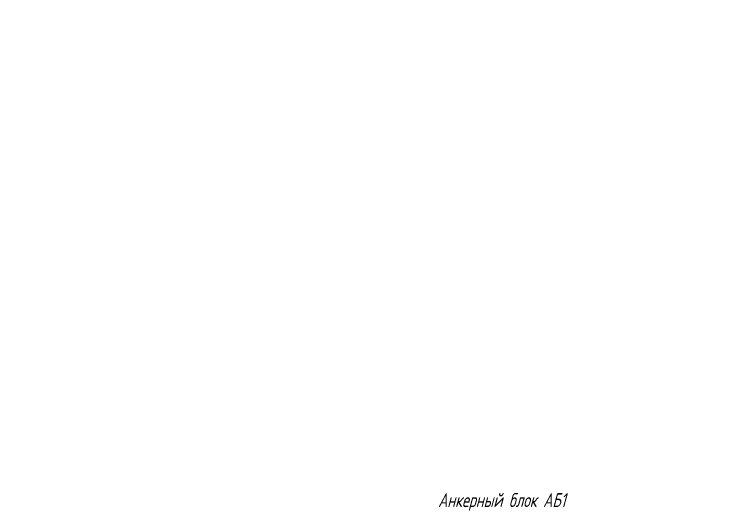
# Model space of a CAD drawing. Header units: millimetres. Extents: x 18535 to 117897, y 11356 to 27315.
# Drawn here: x 53674 to 55719, y 24702 to 26131 of the extents above; entities that cross this region are included whole.
import ezdxf
from ezdxf import colors
from ezdxf.entities.mleader import LeaderData, LeaderLine
from ezdxf.math import Vec2, Vec3

# ---------------------------------------------------------------- set-up
doc = ezdxf.new("R2010")
doc.units = ezdxf.units.MM
doc.layers.add('Обозначения', color=102, linetype='Continuous', lineweight=25)
doc.styles.add('!Жартун', font='simplex.shx', dxfattribs={"width": 0.7, "oblique": 15, "height": 3})

# ---------------------------------------------------------------- blocks, each defined once
blk = doc.blocks.new('_None')

msp = doc.modelspace()

# ---------------------------------------------------------------- texts
at = {"layer": 'Обозначения', "insert": (54844.1, 24752.9), "char_height": 40, "attachment_point": 1, "style": '!Жартун'}
msp.add_mtext_dynamic_manual_height_columns('\\pi48.40563;Анкерный блок АБ1', width=510.196, gutter_width=150, heights=[0], dxfattribs=at)

# ---------------------------------------------------------------- leaders
at = {"layer": 'Обозначения'}
ml = msp.add_multileader_mtext('Standard', dxfattribs=at)
ml.set_content('216,50 (-0,250)\\P216,31 (-0,390)', color=256, style='!Жартун')
ml.set_leader_properties()
ml.set_arrow_properties(name='NONE')
ml.build(insert=Vec2(0, 0))
ml.multileader.update_dxf_attribs({"text_left_attachment_type": 6, "text_right_attachment_type": 6, "dogleg_length": 2, "arrow_head_size": 125, "scale": 50})
ctx = ml.context
ctx.base_point, ctx.scale, ctx.char_height, ctx.arrow_head_size, ctx.landing_gap_size, ctx.plane_origin = Vec3(40017, 25915), 50, 150, 125, 100, Vec3(42069.6, 25318)
ctx.left_attachment, ctx.right_attachment = 6, 6
notes = []
notes.append((ctx, [(0, (1, 1, 0), (41652.7, 25915), (-1, 0), 100, [(0, [(42069.6, 25318)], 0, [])])]))
ctx.mtext.insert, ctx.mtext.width, ctx.mtext.flow_direction = Vec3(40117, 26115), 1555.593, 5
for ctx, leaders in notes:
    for number, flags, end, landing, length, lines in leaders:
        leader = LeaderData()
        leader.index, (leader.has_last_leader_line, leader.has_dogleg_vector, leader.attachment_direction) = number, flags
        leader.last_leader_point, leader.dogleg_vector, leader.dogleg_length = Vec3(end), Vec3(landing), length
        for number, points, colour, breaks in lines:
            line = LeaderLine()
            line.index, line.vertices, line.color, line.breaks = number, Vec3.list(points), colors.encode_raw_color(colour), breaks
            leader.lines.append(line)
        ctx.leaders.append(leader)

doc.saveas('drawing.dxf')
